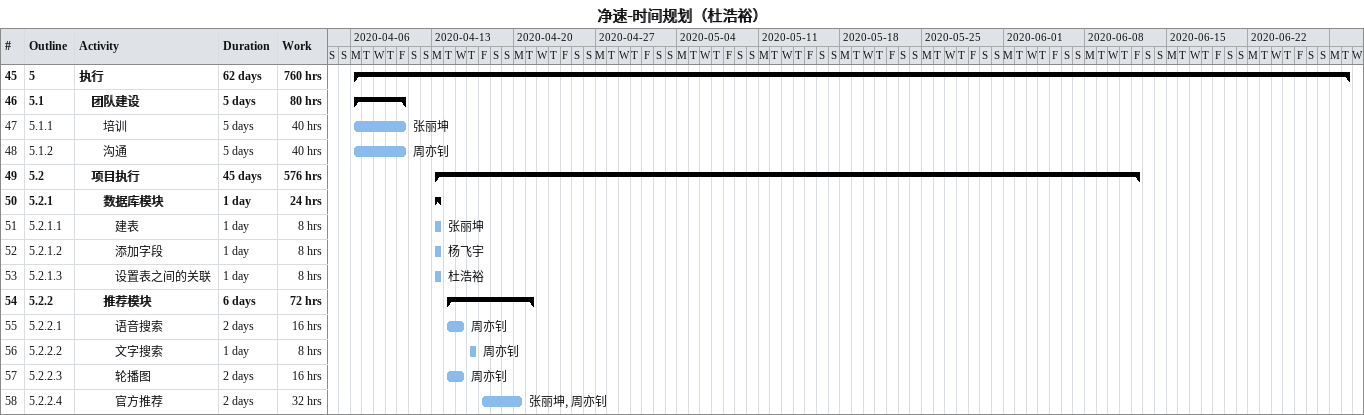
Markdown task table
净速-时间规划（杜浩裕）

| ID | WBS | Task | Duration | Start | Finish | Resources | Work (h) |
|---|---|---|---|---|---|---|---|
| 45 | 5 | **执行** | 62d | 2020-04-06 | 2020-06-30 |  | 760 |
| 46 | 5.1 | **团队建设** | 5d | 2020-04-06 | 2020-04-10 |  | 80 |
| 47 | 5.1.1 | 培训 | 5d | 2020-04-06 | 2020-04-10 | 张丽坤 | 40 |
| 48 | 5.1.2 | 沟通 | 5d | 2020-04-06 | 2020-04-10 | 周亦钊 | 40 |
| 49 | 5.2 | **项目执行** | 45d | 2020-04-13 | 2020-06-12 |  | 576 |
| 50 | 5.2.1 | **数据库模块** | 1d | 2020-04-13 | 2020-04-13 |  | 24 |
| 51 | 5.2.1.1 | 建表 | 1d | 2020-04-13 | 2020-04-13 | 张丽坤 | 8 |
| 52 | 5.2.1.2 | 添加字段 | 1d | 2020-04-13 | 2020-04-13 | 杨飞宇 | 8 |
| 53 | 5.2.1.3 | 设置表之间的关联 | 1d | 2020-04-13 | 2020-04-13 | 杜浩裕 | 8 |
| 54 | 5.2.2 | **推荐模块** | 6d | 2020-04-14 | 2020-04-21 |  | 72 |
| 55 | 5.2.2.1 | 语音搜索 | 2d | 2020-04-14 | 2020-04-15 | 周亦钊 | 16 |
| 56 | 5.2.2.2 | 文字搜索 | 1d | 2020-04-16 | 2020-04-16 | 周亦钊 | 8 |
| 57 | 5.2.2.3 | 轮播图 | 2d | 2020-04-14 | 2020-04-15 | 周亦钊 | 16 |
| 58 | 5.2.2.4 | 官方推荐 | 2d | 2020-04-17 | 2020-04-20 | 张丽坤, 周亦钊 | 32 |
